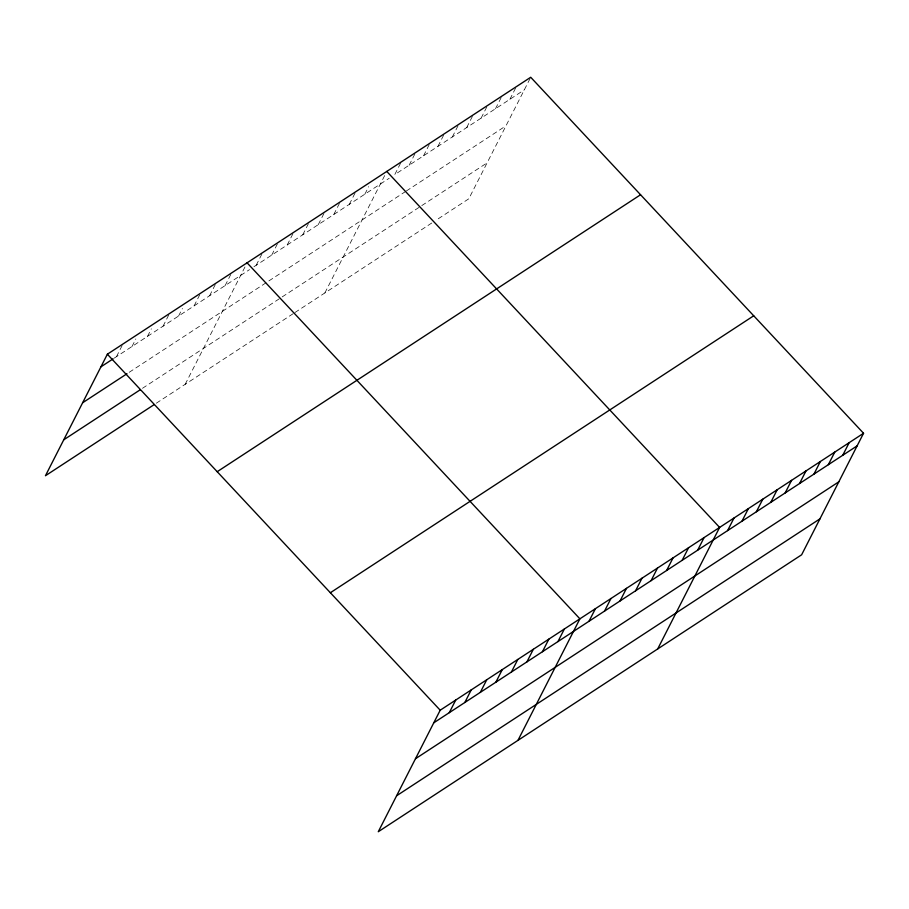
<?xml version="1.0" encoding="UTF-8"?>
<svg xmlns="http://www.w3.org/2000/svg" width="909" height="909" viewBox="0 0 909 909"><rect width="100%" height="100%" fill="white"/><g stroke="black" fill="none" stroke-linecap="round" stroke-linejoin="round"><path stroke-width="0.68" stroke-dasharray="4.54 3.41" d="M116.466 356.669L122.249 345.329M131.987 346.511L135.839 338.955M147.508 336.353L151.371 328.797M163.041 326.206L168.813 314.855M178.562 316.048L182.414 308.481M194.083 305.89L199.866 294.55M209.604 295.743L215.388 284.392M225.125 285.585L231.545 272.984M185.163 384.337L247.078 262.826M256.179 265.269L262.599 252.668M271.7 255.122L277.472 243.771M287.221 244.964L293.641 232.363M302.742 234.806L308.526 223.466M318.264 224.659L324.047 213.308M333.785 214.501L340.216 201.9M349.317 204.343L355.089 193.003M364.839 194.185L368.69 186.629M324.865 292.948L386.143 172.687M400.528 163.279L394.756 174.619L524.3 89.877M409.152 165.199L415.572 152.598M423.537 155.791L429.321 144.44M437.933 146.372L443.717 135.032M452.33 136.952L458.113 125.612M466.726 127.533L472.51 116.193M481.122 118.125L486.894 106.773M495.507 108.705L501.291 97.365M509.904 99.286L516.323 86.685M530.083 78.526L468.805 198.787L435.593 220.512M114.25 358.112L249.52 269.621M253.952 266.723L389.222 178.244M129.203 372.304L266.689 282.358M268.905 280.904L405.232 191.731M406.334 191.004L505.983 125.817M142.486 388.291L281.086 297.629M282.199 296.902L420.685 206.309M421.799 205.582L487.122 162.847M156.325 403.198L293.823 313.253M294.925 312.537L434.479 221.239"/><path stroke-width="1.36" d="M863.55 433.263L440.195 710.213L378.28 831.735L801.636 554.785L863.55 433.263L530.72 77.265L107.364 354.215L45.45 475.737L154.11 404.653M449.296 712.667L455.716 700.055M464.817 702.509L471.237 689.908M480.338 692.351L486.758 679.75M495.859 682.204L502.279 669.592M511.392 672.046L517.812 659.445M526.913 661.888L533.333 649.287M542.434 651.73L548.854 639.129M557.956 641.584L564.375 628.971M517.982 740.335L579.897 618.824L247.078 262.826M588.998 621.267L595.429 608.666M604.53 611.121L610.95 598.508M620.052 600.963L626.471 588.362M635.573 590.805L641.993 578.204M651.094 580.646L657.514 568.045M666.615 570.5L673.035 557.899M682.136 560.342L688.567 547.741M697.669 550.184L704.089 537.583M657.696 648.946L719.61 527.425L386.779 171.437M727.586 530.617L734.006 518.016M741.971 521.198L748.402 508.597M756.368 511.778L762.787 499.177M770.764 502.37L777.184 489.769M785.16 492.951L791.58 480.35M799.556 483.531L805.976 470.93M813.941 474.123L820.372 461.511M828.338 464.704L834.757 452.103M842.734 455.284L849.154 442.683M100.944 366.827L113.136 358.839M82.628 402.767L126.987 373.747M63.766 439.797L140.27 389.745M217.194 471.703L640.561 194.753M330.365 592.736L753.72 315.787M433.775 722.814L857.13 445.864M415.458 758.754L838.814 481.815M396.585 795.784L819.952 518.846M107.364 354.215L440.195 710.213"/></g></svg>
